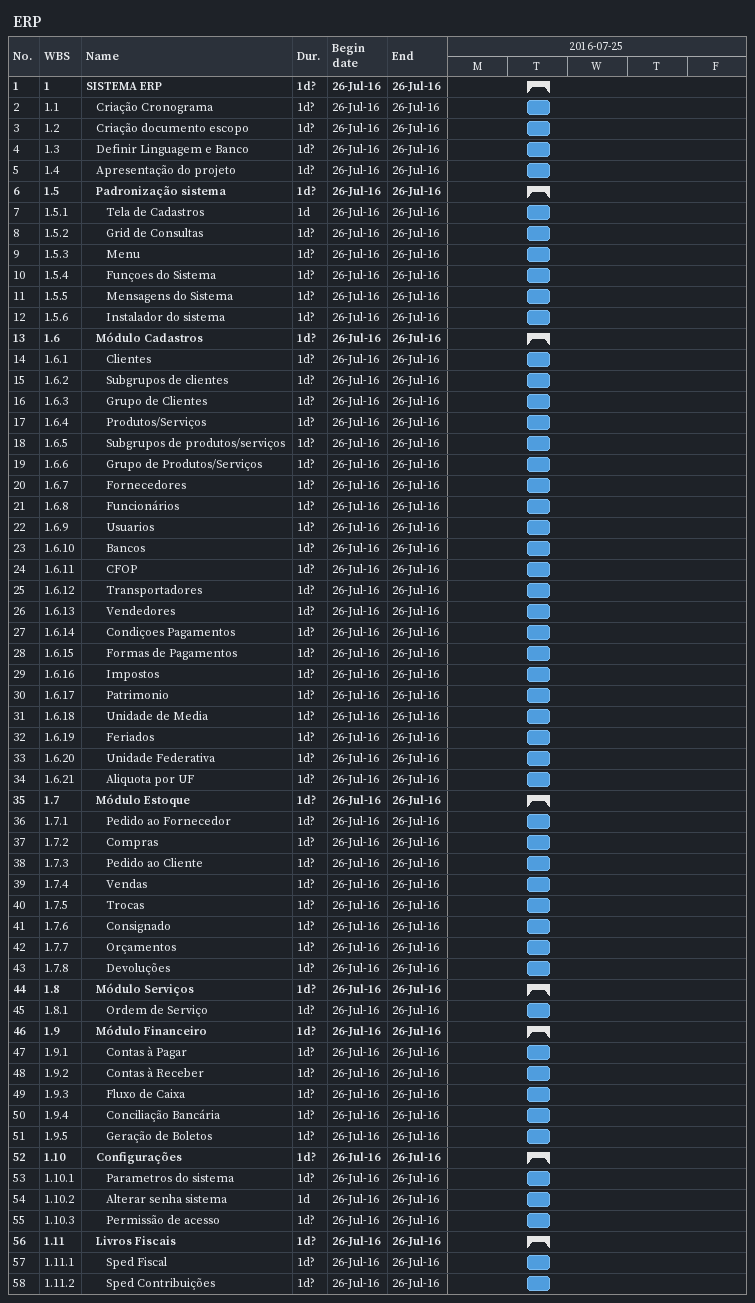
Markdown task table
ERP

| ID | WBS | Task | Duration | Start | Finish |
|---|---|---|---|---|---|
| 1 | 1 | **SISTEMA ERP** | 1d? | 2016-07-26 | 2016-07-26 |
| 2 | 1.1 | Criação Cronograma | 1d? | 2016-07-26 | 2016-07-26 |
| 3 | 1.2 | Criação documento escopo | 1d? | 2016-07-26 | 2016-07-26 |
| 4 | 1.3 | Definir Linguagem e Banco | 1d? | 2016-07-26 | 2016-07-26 |
| 5 | 1.4 | Apresentação do projeto | 1d? | 2016-07-26 | 2016-07-26 |
| 6 | 1.5 | **Padronização sistema** | 1d? | 2016-07-26 | 2016-07-26 |
| 7 | 1.5.1 | Tela de Cadastros | 1d | 2016-07-26 | 2016-07-26 |
| 8 | 1.5.2 | Grid de Consultas | 1d? | 2016-07-26 | 2016-07-26 |
| 9 | 1.5.3 | Menu | 1d? | 2016-07-26 | 2016-07-26 |
| 10 | 1.5.4 | Funçoes do Sistema | 1d? | 2016-07-26 | 2016-07-26 |
| 11 | 1.5.5 | Mensagens do Sistema | 1d? | 2016-07-26 | 2016-07-26 |
| 12 | 1.5.6 | Instalador do sistema | 1d? | 2016-07-26 | 2016-07-26 |
| 13 | 1.6 | **Módulo Cadastros** | 1d? | 2016-07-26 | 2016-07-26 |
| 14 | 1.6.1 | Clientes | 1d? | 2016-07-26 | 2016-07-26 |
| 15 | 1.6.2 | Subgrupos de clientes | 1d? | 2016-07-26 | 2016-07-26 |
| 16 | 1.6.3 | Grupo de Clientes | 1d? | 2016-07-26 | 2016-07-26 |
| 17 | 1.6.4 | Produtos/Serviços | 1d? | 2016-07-26 | 2016-07-26 |
| 18 | 1.6.5 | Subgrupos de produtos/serviços | 1d? | 2016-07-26 | 2016-07-26 |
| 19 | 1.6.6 | Grupo de Produtos/Serviços | 1d? | 2016-07-26 | 2016-07-26 |
| 20 | 1.6.7 | Fornecedores | 1d? | 2016-07-26 | 2016-07-26 |
| 21 | 1.6.8 | Funcionários | 1d? | 2016-07-26 | 2016-07-26 |
| 22 | 1.6.9 | Usuarios | 1d? | 2016-07-26 | 2016-07-26 |
| 23 | 1.6.10 | Bancos | 1d? | 2016-07-26 | 2016-07-26 |
| 24 | 1.6.11 | CFOP | 1d? | 2016-07-26 | 2016-07-26 |
| 25 | 1.6.12 | Transportadores | 1d? | 2016-07-26 | 2016-07-26 |
| 26 | 1.6.13 | Vendedores | 1d? | 2016-07-26 | 2016-07-26 |
| 27 | 1.6.14 | Condiçoes Pagamentos | 1d? | 2016-07-26 | 2016-07-26 |
| 28 | 1.6.15 | Formas de Pagamentos | 1d? | 2016-07-26 | 2016-07-26 |
| 29 | 1.6.16 | Impostos | 1d? | 2016-07-26 | 2016-07-26 |
| 30 | 1.6.17 | Patrimonio | 1d? | 2016-07-26 | 2016-07-26 |
| 31 | 1.6.18 | Unidade de Media | 1d? | 2016-07-26 | 2016-07-26 |
| 32 | 1.6.19 | Feriados | 1d? | 2016-07-26 | 2016-07-26 |
| 33 | 1.6.20 | Unidade Federativa | 1d? | 2016-07-26 | 2016-07-26 |
| 34 | 1.6.21 | Aliquota por UF | 1d? | 2016-07-26 | 2016-07-26 |
| 35 | 1.7 | **Módulo Estoque** | 1d? | 2016-07-26 | 2016-07-26 |
| 36 | 1.7.1 | Pedido ao Fornecedor | 1d? | 2016-07-26 | 2016-07-26 |
| 37 | 1.7.2 | Compras | 1d? | 2016-07-26 | 2016-07-26 |
| 38 | 1.7.3 | Pedido ao Cliente | 1d? | 2016-07-26 | 2016-07-26 |
| 39 | 1.7.4 | Vendas | 1d? | 2016-07-26 | 2016-07-26 |
| 40 | 1.7.5 | Trocas | 1d? | 2016-07-26 | 2016-07-26 |
| 41 | 1.7.6 | Consignado | 1d? | 2016-07-26 | 2016-07-26 |
| 42 | 1.7.7 | Orçamentos | 1d? | 2016-07-26 | 2016-07-26 |
| 43 | 1.7.8 | Devoluções | 1d? | 2016-07-26 | 2016-07-26 |
| 44 | 1.8 | **Módulo Serviços** | 1d? | 2016-07-26 | 2016-07-26 |
| 45 | 1.8.1 | Ordem de Serviço | 1d? | 2016-07-26 | 2016-07-26 |
| 46 | 1.9 | **Módulo Financeiro** | 1d? | 2016-07-26 | 2016-07-26 |
| 47 | 1.9.1 | Contas à Pagar | 1d? | 2016-07-26 | 2016-07-26 |
| 48 | 1.9.2 | Contas à Receber | 1d? | 2016-07-26 | 2016-07-26 |
| 49 | 1.9.3 | Fluxo de Caixa | 1d? | 2016-07-26 | 2016-07-26 |
| 50 | 1.9.4 | Conciliação Bancária | 1d? | 2016-07-26 | 2016-07-26 |
| 51 | 1.9.5 | Geração de Boletos | 1d? | 2016-07-26 | 2016-07-26 |
| 52 | 1.10 | **Configurações** | 1d? | 2016-07-26 | 2016-07-26 |
| 53 | 1.10.1 | Parametros do sistema | 1d? | 2016-07-26 | 2016-07-26 |
| 54 | 1.10.2 | Alterar senha sistema | 1d | 2016-07-26 | 2016-07-26 |
| 55 | 1.10.3 | Permissão de acesso | 1d? | 2016-07-26 | 2016-07-26 |
| 56 | 1.11 | **Livros Fiscais** | 1d? | 2016-07-26 | 2016-07-26 |
| 57 | 1.11.1 | Sped Fiscal | 1d? | 2016-07-26 | 2016-07-26 |
| 58 | 1.11.2 | Sped Contribuições | 1d? | 2016-07-26 | 2016-07-26 |
